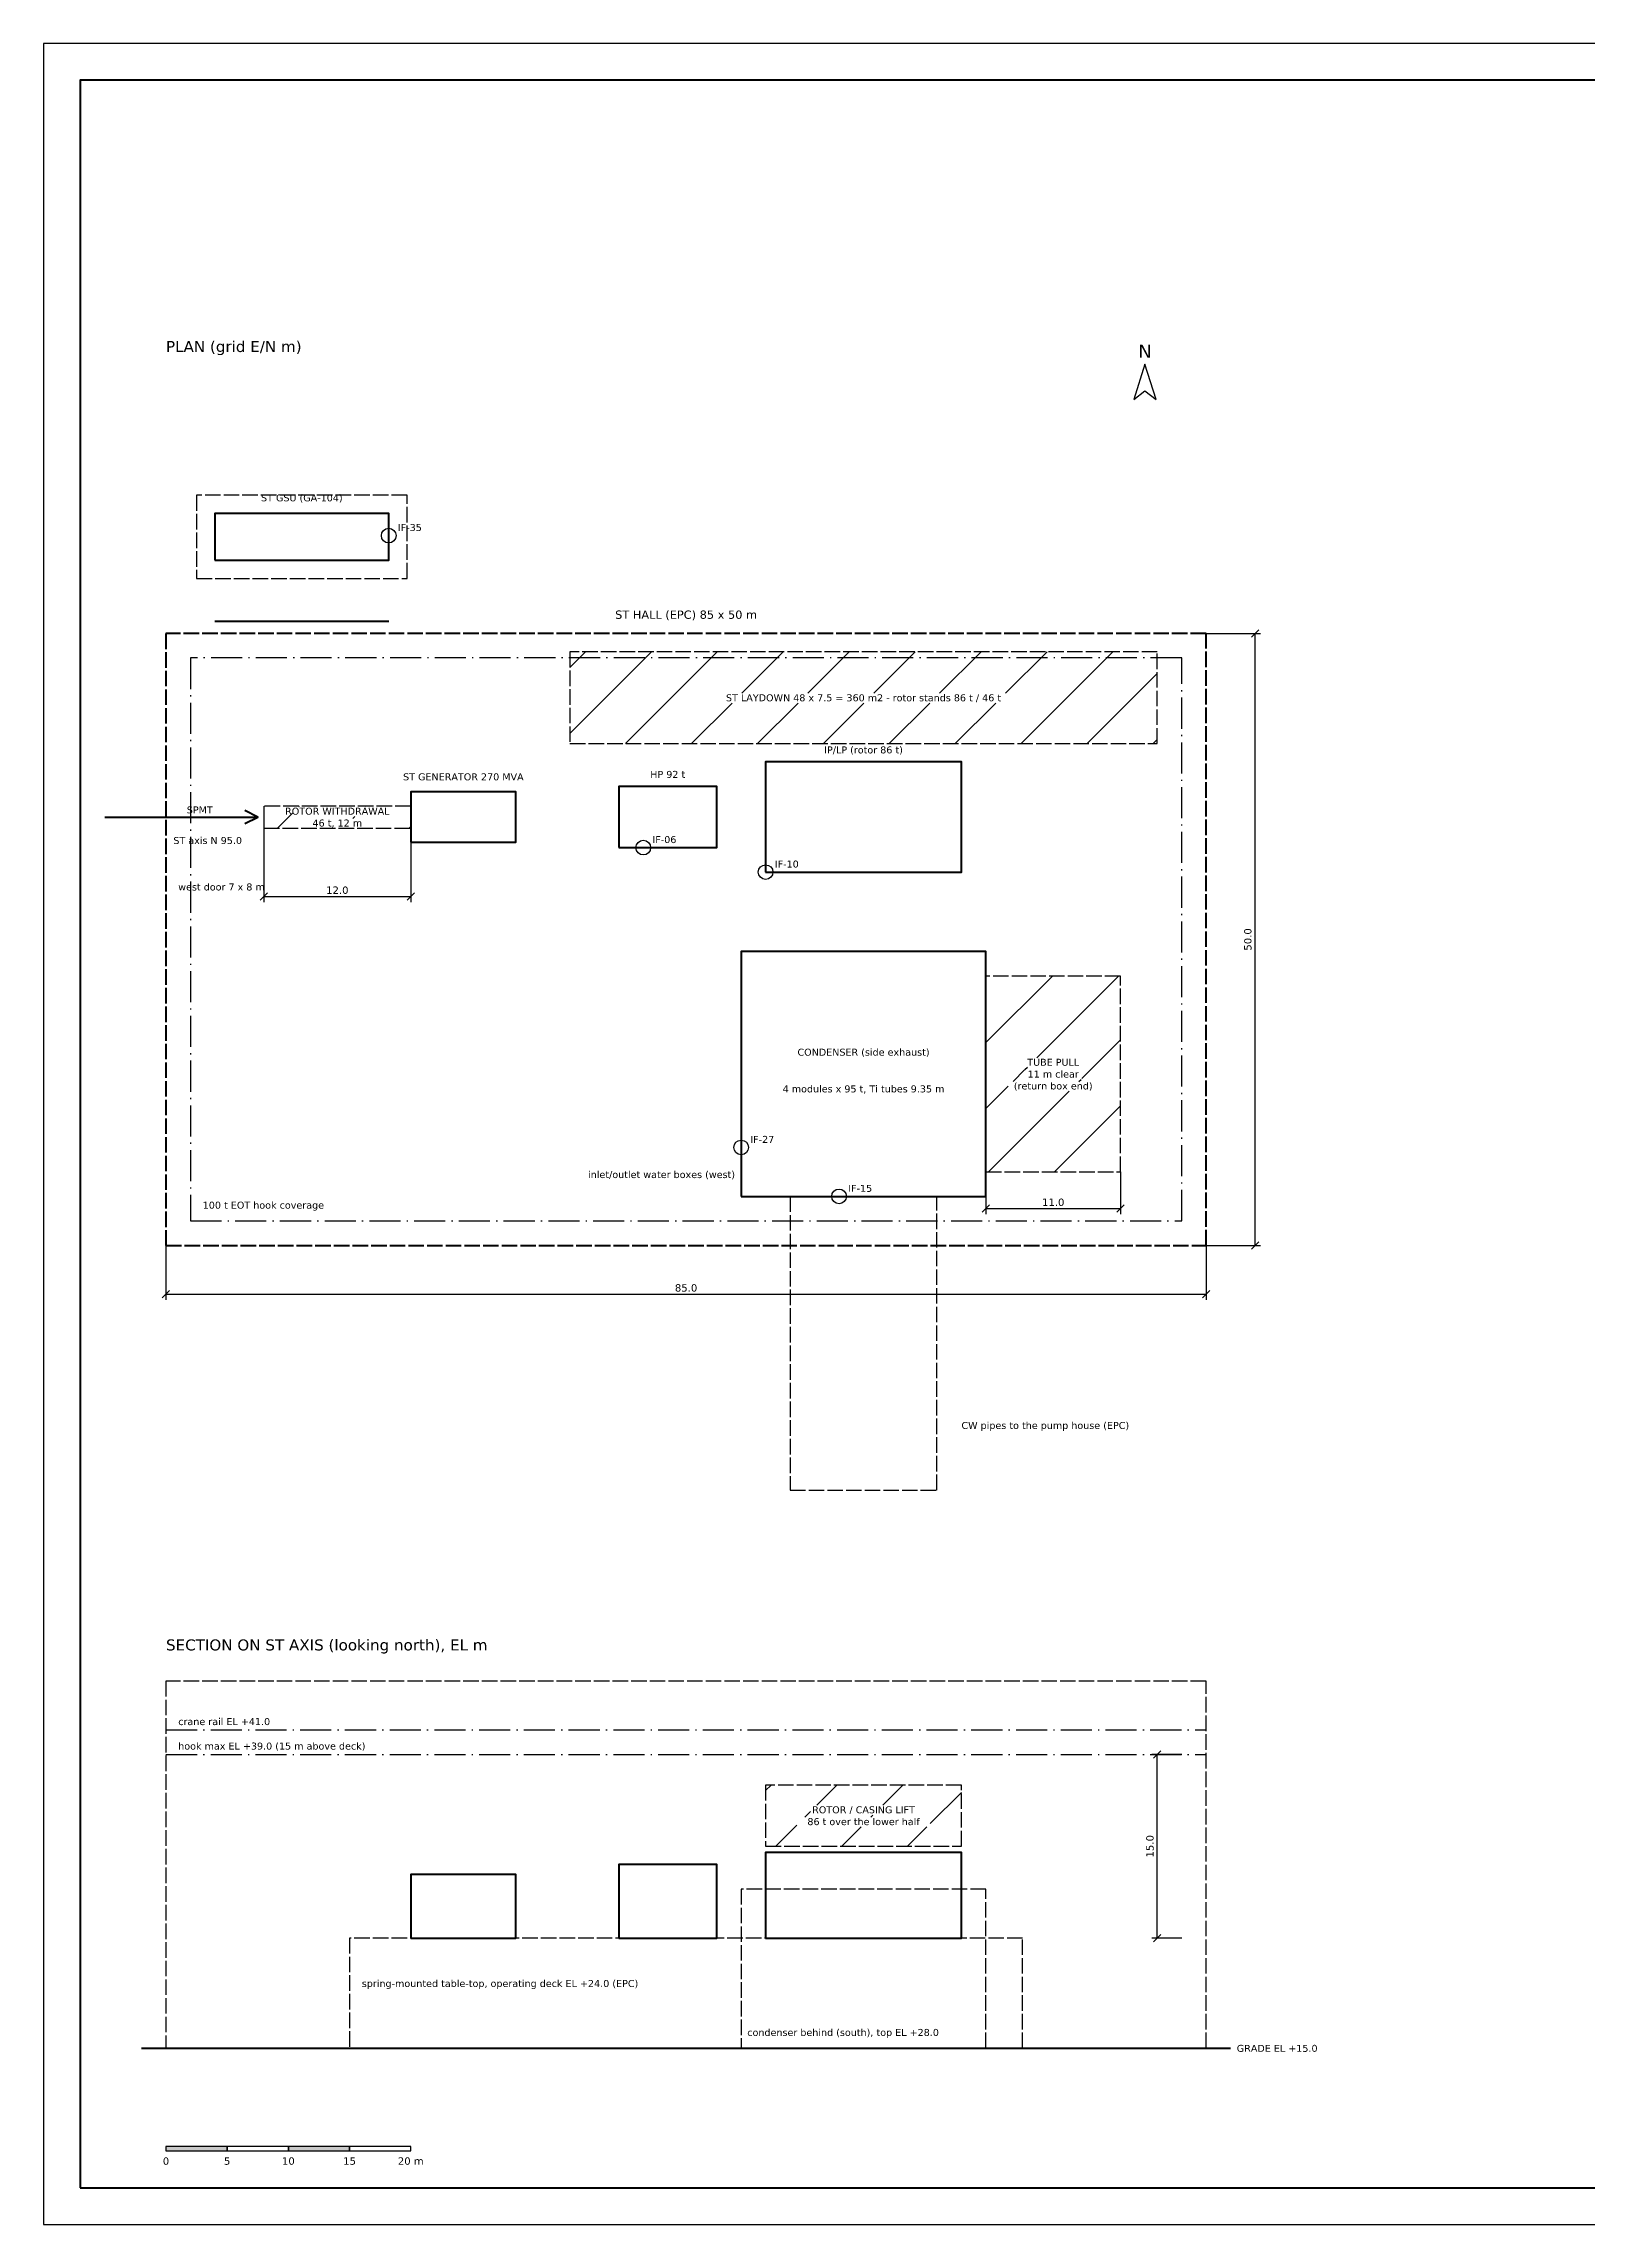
# Model space of a CAD drawing. Header units: metres. Extents: x 75 to 327, y -20 to 158.
# Drawn here: x 75 to 201.1, y -20 to 158.2 of the extents above; entities that cross this region are included whole.
import ezdxf
from ezdxf.enums import TextEntityAlignment as Align

# ---------------------------------------------------------------- set-up
doc = ezdxf.new("R2010")
doc.units = ezdxf.units.M
doc.linetypes.add('DASHDOT', pattern=[3.556, 2.54, -0.508, 0, -0.508])
doc.linetypes.add('DASHED', pattern=[1.524, 1.27, -0.254])
for name, color, linetype in [('ACCESS', 1, 'Continuous'), ('ANNO', 7, 'Continuous'), ('CRANE', 5, 'Continuous'), ('DIM', 1, 'Continuous'), ('EPC', 8, 'Continuous'), ('HIDDEN', 8, 'Continuous'), ('IEC', 7, 'Continuous'), ('LAYDOWN', 3, 'Continuous'), ('MAINT', 6, 'Continuous'), ('TIEIN', 6, 'Continuous'), ('TITLE', 7, 'Continuous')]:
    doc.layers.add(name, color=color, linetype=linetype)
doc.styles.add('IEC', font='DejaVuSans.ttf')

msp = doc.modelspace()

# ---------------------------------------------------------------- hatches: boundary and pattern name
at = {"layer": 'ANNO'}
h = msp.add_hatch(color=256, dxfattribs=at)
h.dxf.hatch_style = 1
h.paths.add_polyline_path([(85, -14), (90, -14), (90, -13.625), (85, -13.625)])
h = msp.add_hatch(color=256, dxfattribs=at)
h.dxf.hatch_style = 1
h.paths.add_polyline_path([(95, -14), (100, -14), (100, -13.625), (95, -13.625)])
at = {"layer": 'LAYDOWN'}
h = msp.add_hatch(dxfattribs=at)
h.set_pattern_fill('ANSI31', color=256, scale=1.2, style=0)
h.paths.add_polyline_path([(118, 101), (166, 101), (166, 108.5), (118, 108.5)])
h.paths.add_polyline_path([(129.6595, 104.3168), (154.3405, 104.3168), (154.3405, 105.1148), (129.6595, 105.1148)], flags=16)
at = {"layer": 'MAINT'}
h = msp.add_hatch(dxfattribs=at)
h.set_pattern_fill('ANSI31', color=256, scale=1.2, style=0)
h.paths.add_polyline_path([(93, 94.1), (105, 94.1), (105, 95.9), (93, 95.9)])
h.paths.add_polyline_path([(95.3292, 95.0513), (102.6708, 95.0513), (102.6708, 95.8493), (95.3292, 95.8493)], flags=16)
h.paths.add_polyline_path([(96.663, 94.1), (101.337, 94.1), (101.337, 94.8803), (96.663, 94.8803)], flags=16)
h = msp.add_hatch(dxfattribs=at)
h.set_pattern_fill('ANSI31', color=256, scale=1.2, style=0)
h.paths.add_polyline_path([(152, 66), (163, 66), (163, 82), (152, 82)])
h.paths.add_polyline_path([(155.3853, 74.5358), (159.6147, 74.5358), (159.6147, 75.3338), (155.3853, 75.3338)], flags=16)
h.paths.add_polyline_path([(155.163, 73.5668), (159.837, 73.5668), (159.837, 74.3648), (155.163, 74.3648)], flags=16)
h.paths.add_polyline_path([(153.8292, 72.5978), (161.1708, 72.5978), (161.1708, 73.3958), (153.8292, 73.3958)], flags=16)
h = msp.add_hatch(dxfattribs=at)
h.set_pattern_fill('ANSI31', color=256, scale=1.2, style=0)
h.paths.add_polyline_path([(134, 10.9), (150, 10.9), (150, 15.9), (134, 15.9)])
h.paths.add_polyline_path([(137.6623, 13.4513), (146.3377, 13.4513), (146.3377, 14.2493), (137.6623, 14.2493)], flags=16)
h.paths.add_polyline_path([(136.5508, 12.4823), (147.4492, 12.4823), (147.4492, 13.2803), (136.5508, 13.2803)], flags=16)

# ---------------------------------------------------------------- linework, layer by layer
at = {"layer": 'ACCESS', "lineweight": 50}
for points in [[(80, 95), (92.5, 95)], [(91.45, 94.475), (92.5, 95), (91.45, 95.525)]]:
    msp.add_lwpolyline(points, dxfattribs=at)
at = {"layer": 'ANNO', "lineweight": 50}
msp.add_line((83, -5.6), (172, -5.6), dxfattribs=at)
at = {"layer": 'ANNO'}
for points in [[(165, 132), (164.1, 129.12), (165, 129.84), (165.9, 129.12)], [(85, -14), (90, -14), (90, -13.625), (85, -13.625)], [(90, -14), (95, -14), (95, -13.625), (90, -13.625)], [(95, -14), (100, -14), (100, -13.625), (95, -13.625)], [(100, -14), (105, -14), (105, -13.625), (100, -13.625)]]:
    msp.add_lwpolyline(points, close=True, dxfattribs=at)
at = {"layer": 'CRANE', "linetype": 'DASHDOT'}
for p, q in [((85, 20.4), (170, 20.4)), ((85, 18.4), (170, 18.4))]:
    msp.add_line(p, q, dxfattribs=at)
msp.add_lwpolyline([(87, 62), (168, 62), (168, 108), (87, 108)], close=True, dxfattribs=at)
at = {"layer": 'DIM'}
for p, q in [((170, 110), (174.45, 110)), ((173.7, 109.7), (174.3, 110.3)), ((174, 60), (174, 110)), ((93, 95), (93, 88.05)), ((105, 95), (105, 88.05)), ((92.7, 88.2), (93.3, 88.8)), ((93, 88.5), (105, 88.5)), ((104.7, 88.2), (105.3, 88.8)), ((152, 66), (152, 62.55)), ((163, 66), (163, 62.55)), ((151.7, 62.7), (152.3, 63.3)), ((152, 63), (163, 63)), ((162.7, 62.7), (163.3, 63.3)), ((85, 60), (85, 55.55)), ((170, 60), (170, 55.55)), ((170, 60), (174.45, 60)), ((173.7, 59.7), (174.3, 60.3)), ((84.7, 55.7), (85.3, 56.3)), ((85, 56), (170, 56)), ((169.7, 55.7), (170.3, 56.3)), ((168, 18.4), (165.55, 18.4)), ((165.7, 18.1), (166.3, 18.7)), ((166, 3.4), (166, 18.4)), ((165.7, 3.1), (166.3, 3.7)), ((168, 3.4), (165.55, 3.4))]:
    msp.add_line(p, q, dxfattribs=at)
at = {"layer": 'EPC', "lineweight": 100}
msp.add_line((89, 111), (103.2, 111), dxfattribs=at)
at = {"layer": 'EPC', "linetype": 'DASHED'}
for points in [[(87.5, 114.5), (104.7, 114.5), (104.7, 121.3), (87.5, 121.3)], [(85, -5.6), (170, -5.6), (170, 24.4), (85, 24.4)], [(100, -5.6), (155, -5.6), (155, 3.4), (100, 3.4)]]:
    msp.add_lwpolyline(points, close=True, dxfattribs=at)
at = {"layer": 'EPC', "linetype": 'DASHED', "lineweight": 50}
msp.add_lwpolyline([(85, 60), (170, 60), (170, 110), (85, 110)], close=True, dxfattribs=at)
at = {"layer": 'EPC', "linetype": 'DASHED'}
msp.add_lwpolyline([(136, 64), (136, 40), (148, 40), (148, 64)], dxfattribs=at)
at = {"layer": 'HIDDEN', "linetype": 'DASHED'}
msp.add_lwpolyline([(132, -5.6), (152, -5.6), (152, 7.4), (132, 7.4)], close=True, dxfattribs=at)
at = {"layer": 'IEC', "lineweight": 50}
for points in [[(89, 116), (103.2, 116), (103.2, 119.8), (89, 119.8)], [(134, 90.5), (150, 90.5), (150, 99.5), (134, 99.5)], [(105, 92.95), (113.6, 92.95), (113.6, 97.05), (105, 97.05)], [(122, 92.5), (130, 92.5), (130, 97.5), (122, 97.5)], [(132, 64), (152, 64), (152, 84), (132, 84)], [(122, 3.4), (130, 3.4), (130, 9.4), (122, 9.4)], [(134, 3.4), (150, 3.4), (150, 10.4), (134, 10.4)], [(105, 3.4), (113.6, 3.4), (113.6, 8.6), (105, 8.6)]]:
    msp.add_lwpolyline(points, close=True, dxfattribs=at)
at = {"layer": 'LAYDOWN', "linetype": 'DASHED'}
msp.add_lwpolyline([(118, 101), (166, 101), (166, 108.5), (118, 108.5)], close=True, dxfattribs=at)
at = {"layer": 'MAINT', "linetype": 'DASHED'}
for points in [[(93, 94.1), (105, 94.1), (105, 95.9), (93, 95.9)], [(152, 66), (163, 66), (163, 82), (152, 82)], [(134, 10.9), (150, 10.9), (150, 15.9), (134, 15.9)]]:
    msp.add_lwpolyline(points, close=True, dxfattribs=at)
at = {"layer": 'TIEIN'}
for centre in [(103.2, 118), (124, 92.5), (134, 90.5), (132, 68), (140, 64)]:
    msp.add_circle(centre, 0.6, dxfattribs=at)
at = {"layer": 'TITLE'}
msp.add_lwpolyline([(75, -20), (327.3, -20), (327.3, 158.2), (75, 158.2)], close=True, dxfattribs=at)
at = {"layer": 'TITLE', "lineweight": 70}
msp.add_lwpolyline([(78, -17), (324.3, -17), (324.3, 155.2), (78, 155.2)], close=True, dxfattribs=at)

# ---------------------------------------------------------------- texts
at = {"layer": 'ACCESS', "style": 'IEC'}
for s, p in [('SPMT', (86.7, 95.3)), ('west door 7 x 8 m', (86, 89))]:
    msp.add_text(s, height=0.57, dxfattribs=at).set_placement(p)
at = {"layer": 'ANNO', "style": 'IEC'}
for s, height, p in [('PLAN (grid E/N m)', 0.9, (85, 133)), ('ST axis N 95.0', 0.57, (85.6, 92.8)), ('SECTION ON ST AXIS (looking north), EL m', 0.9, (85, 26.9)), ('GRADE EL +15.0', 0.57, (172.5, -5.9))]:
    msp.add_text(s, height=height, dxfattribs=at).set_placement(p)
for s, height, p in [('N', 1.05, (165, 132.54)), ('0', 0.6, (85, -15.125)), ('5', 0.6, (90, -15.125)), ('10', 0.6, (95, -15.125)), ('15', 0.6, (100, -15.125)), ('20 m', 0.6, (105, -15.125))]:
    msp.add_text(s, height=height, dxfattribs=at).set_placement(p, align=Align.CENTER)
at = {"layer": 'CRANE', "style": 'IEC'}
for s, p in [('100 t EOT hook coverage', (88, 63)), ('crane rail EL +41.0', (86, 20.8)), ('hook max EL +39.0 (15 m above deck)', (86, 18.8))]:
    msp.add_text(s, height=0.57, dxfattribs=at).set_placement(p)
at = {"layer": 'DIM', "style": 'IEC'}
for s, p in [('12.0', (99, 88.725)), ('11.0', (157.5, 63.225)), ('85.0', (127.5, 56.225))]:
    msp.add_text(s, height=0.6, dxfattribs=at).set_placement(p, align=Align.CENTER)
for s, p in [('50.0', (173.7, 85)), ('15.0', (165.7, 10.9))]:
    msp.add_text(s, height=0.6, rotation=90, dxfattribs=at).set_placement(p, align=Align.CENTER)
at = {"layer": 'EPC', "style": 'IEC'}
msp.add_text('ST HALL (EPC) 85 x 50 m', height=0.675, dxfattribs=at).set_placement((127.5, 111.2), align=Align.CENTER)
for s, p in [('CW pipes to the pump house (EPC)', (150, 45)), ('spring-mounted table-top, operating deck EL +24.0 (EPC)', (101, -0.6))]:
    msp.add_text(s, height=0.57, dxfattribs=at).set_placement(p)
at = {"layer": 'HIDDEN', "style": 'IEC'}
msp.add_text('condenser behind (south), top EL +28.0', height=0.57, dxfattribs=at).set_placement((132.5, -4.6))
at = {"layer": 'IEC', "style": 'IEC'}
for s, p in [('ST GSU (GA-104)', (96.1, 120.8)), ('IP/LP (rotor 86 t)', (142, 100.2)), ('ST GENERATOR 270 MVA', (109.3, 98)), ('HP 92 t', (126, 98.2)), ('CONDENSER (side exhaust)', (142, 75.5)), ('4 modules x 95 t, Ti tubes 9.35 m', (142, 72.5))]:
    msp.add_text(s, height=0.57, dxfattribs=at).set_placement(p, align=Align.CENTER)
msp.add_text('inlet/outlet water boxes (west)', height=0.57, dxfattribs=at).set_placement((131.5, 65.5), align=Align.RIGHT)
at = {"layer": 'LAYDOWN', "style": 'IEC'}
msp.add_text('ST LAYDOWN 48 x 7.5 = 360 m2 - rotor stands 86 t / 46 t', height=0.57, dxfattribs=at).set_placement((142, 104.4593), align=Align.CENTER)
at = {"layer": 'MAINT', "style": 'IEC'}
for s, p in [('ROTOR WITHDRAWAL', (99, 95.1938)), ('46 t, 12 m', (99, 94.2248)), ('TUBE PULL', (157.5, 74.6783)), ('(return box end)', (157.5, 72.7403)), ('11 m clear', (157.5, 73.7093)), ('86 t over the lower half', (142, 12.6248)), ('ROTOR / CASING LIFT', (142, 13.5938))]:
    msp.add_text(s, height=0.57, dxfattribs=at).set_placement(p, align=Align.CENTER)
at = {"layer": 'TIEIN', "style": 'IEC'}
for s, p in [('IF-35', (103.95, 118.375)), ('IF-06', (124.75, 92.875)), ('IF-10', (134.75, 90.875)), ('IF-27', (132.75, 68.375)), ('IF-15', (140.75, 64.375))]:
    msp.add_text(s, height=0.57, dxfattribs=at).set_placement(p)

doc.saveas('drawing.dxf')
